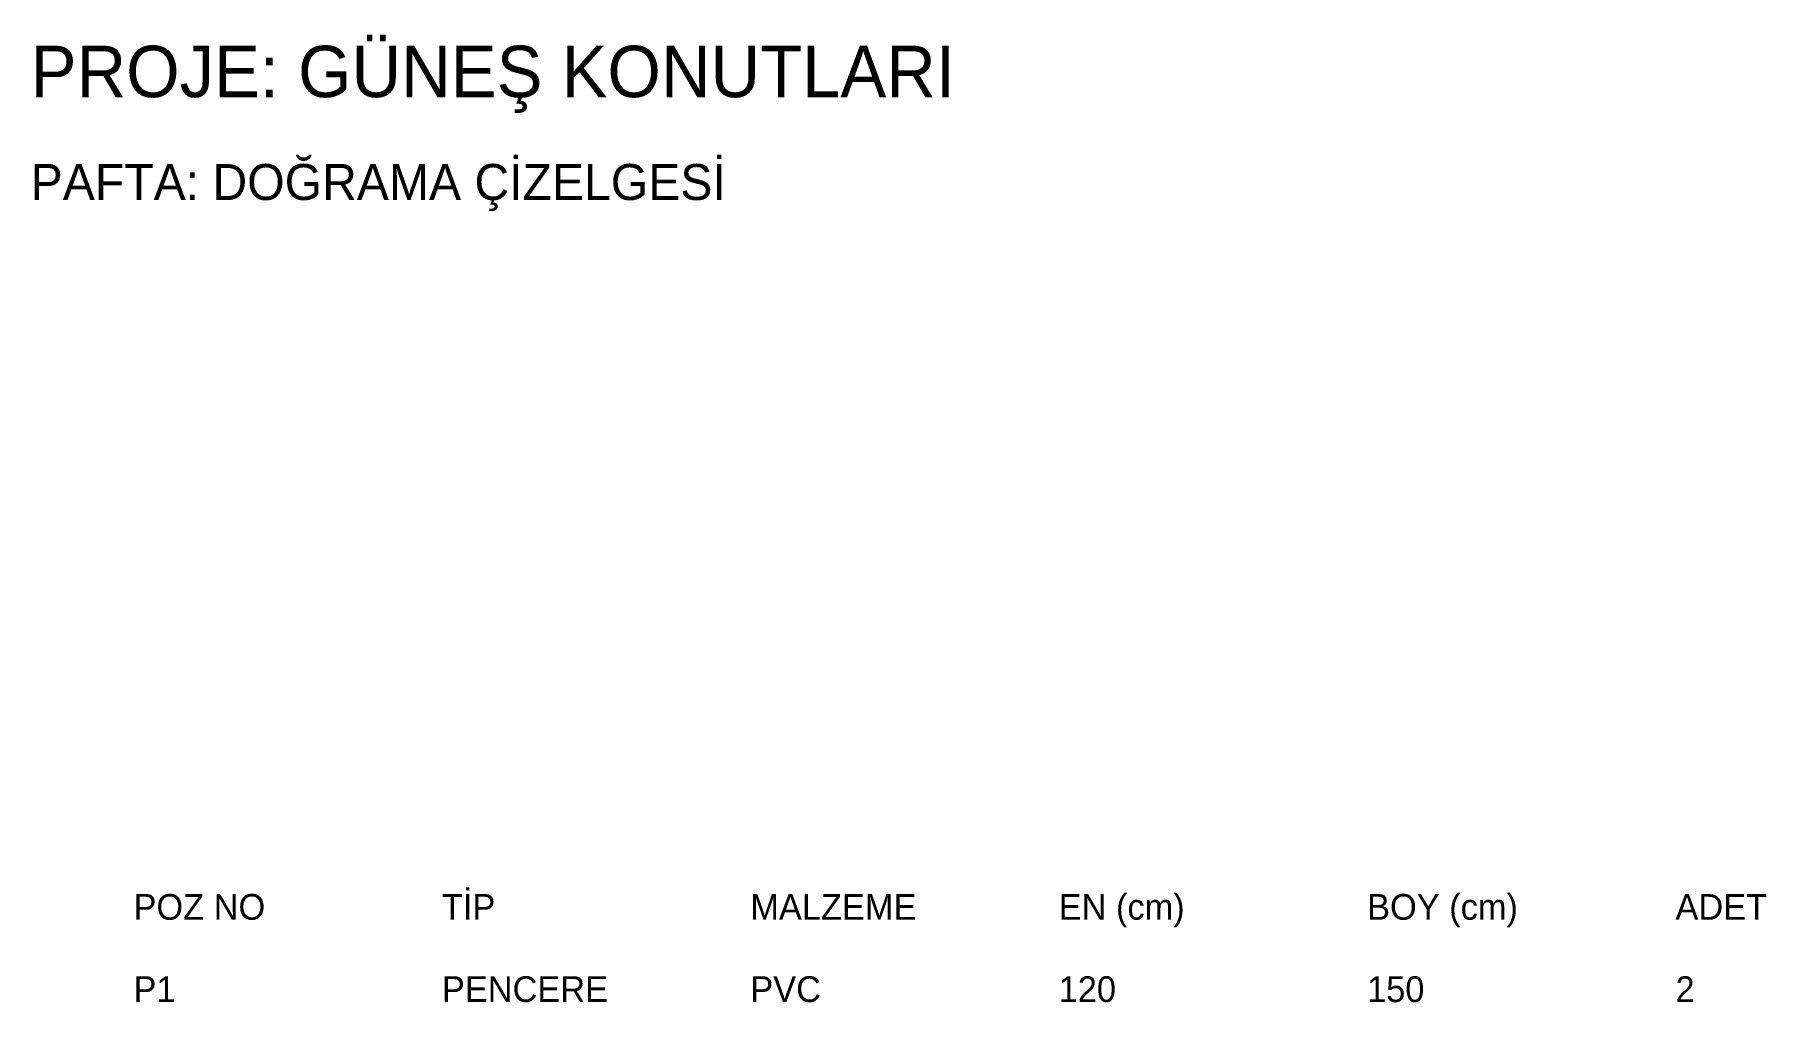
# Paper-space layout 'Layout1' of a CAD drawing. Header units: millimetres. Extents: x 10 to 179, y 192 to 286.
import ezdxf

# ---------------------------------------------------------------- set-up
doc = ezdxf.new("R2010")
doc.units = ezdxf.units.MM

psp = doc.layouts.get("Layout1")

# ---------------------------------------------------------------- texts
for s, height, p in [('PROJE: GÜNEŞ KONUTLARI', 5, (10, 280)), ('PAFTA: DOĞRAMA ÇİZELGESİ', 3.5, (10, 270)), ('POZ NO', 2.5, (20, 200)), ('TİP', 2.5, (50, 200)), ('MALZEME', 2.5, (80, 200)), ('EN (cm)', 2.5, (110, 200)), ('BOY (cm)', 2.5, (140, 200)), ('ADET', 2.5, (170, 200)), ('P1', 2.5, (20, 192)), ('PENCERE', 2.5, (50, 192)), ('PVC', 2.5, (80, 192)), ('120', 2.5, (110, 192)), ('150', 2.5, (140, 192)), ('2', 2.5, (170, 192))]:
    psp.add_text(s, height=height).set_placement(p)

doc.saveas('drawing.dxf')
